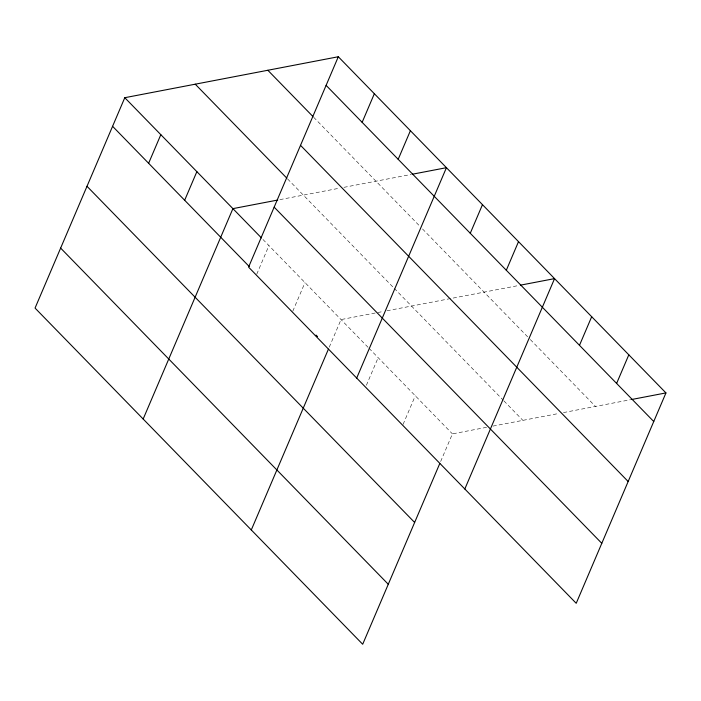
<?xml version="1.0" encoding="UTF-8"?>
<svg xmlns="http://www.w3.org/2000/svg" width="701" height="701" viewBox="0 0 701 701"><rect width="100%" height="100%" fill="white"/><g stroke="black" fill="none" stroke-linecap="round" stroke-linejoin="round"><path stroke-width="0.53" stroke-dasharray="3.5 2.63" d="M256.741 274.222L268.947 245.613M292.79 311.2L304.988 282.591M329.251 347.188L341.028 319.577L382.667 311.586M366.378 385.287L378.163 357.676M403.093 424.377L415.29 395.776M440.649 461.495L452.425 433.875L487.659 427.119M279.883 199.627L339.67 188.157M343.937 187.342L411.198 174.444M386.934 310.771L519.318 285.377M492.996 426.094L559.188 413.397M563.455 412.582L630.716 399.675M313.645 117.26L419.513 225.88M422.519 228.964L529.562 338.793M530.315 339.564L595.491 406.44M287.603 178.948L393.471 287.568M394.225 288.339L503.187 400.14M503.94 400.919L522.885 420.363M262.936 239.453L368.305 347.565M369.068 348.344L452.425 433.875"/><path stroke-width="1.05" d="M338.311 56.746L248.575 267.125L576.213 603.298L665.95 392.919L338.311 56.746L124.787 97.702L35.05 308.081L362.689 644.254L439.799 463.475M148.621 163.28L160.827 134.68M184.661 200.258L196.867 171.657M143.17 419.014L232.907 208.635L277.745 200.039M362.145 122.333L374.352 93.724M398.186 159.311L410.392 130.71M251.291 529.956L328.401 349.177M356.695 378.067L446.432 167.688L412.267 174.242M470.266 233.267L482.472 204.666M506.315 270.244L518.512 241.643M464.816 489L554.552 278.621L520.387 285.176M579.482 345.33L591.688 316.721M616.617 383.429L628.815 354.82M631.785 399.474L665.95 392.919M326.105 85.356L653.753 421.529M267.843 70.266L312.9 116.489M300.519 145.335L628.166 481.508M195.246 84.19L286.849 178.177M274.161 207.145L601.8 543.319M124.787 97.702L261.438 237.911M112.581 126.303L249.241 266.52M316.063 335.078L317.562 336.62M86.994 186.291L414.641 522.464M60.636 248.093L388.275 584.266"/></g></svg>
